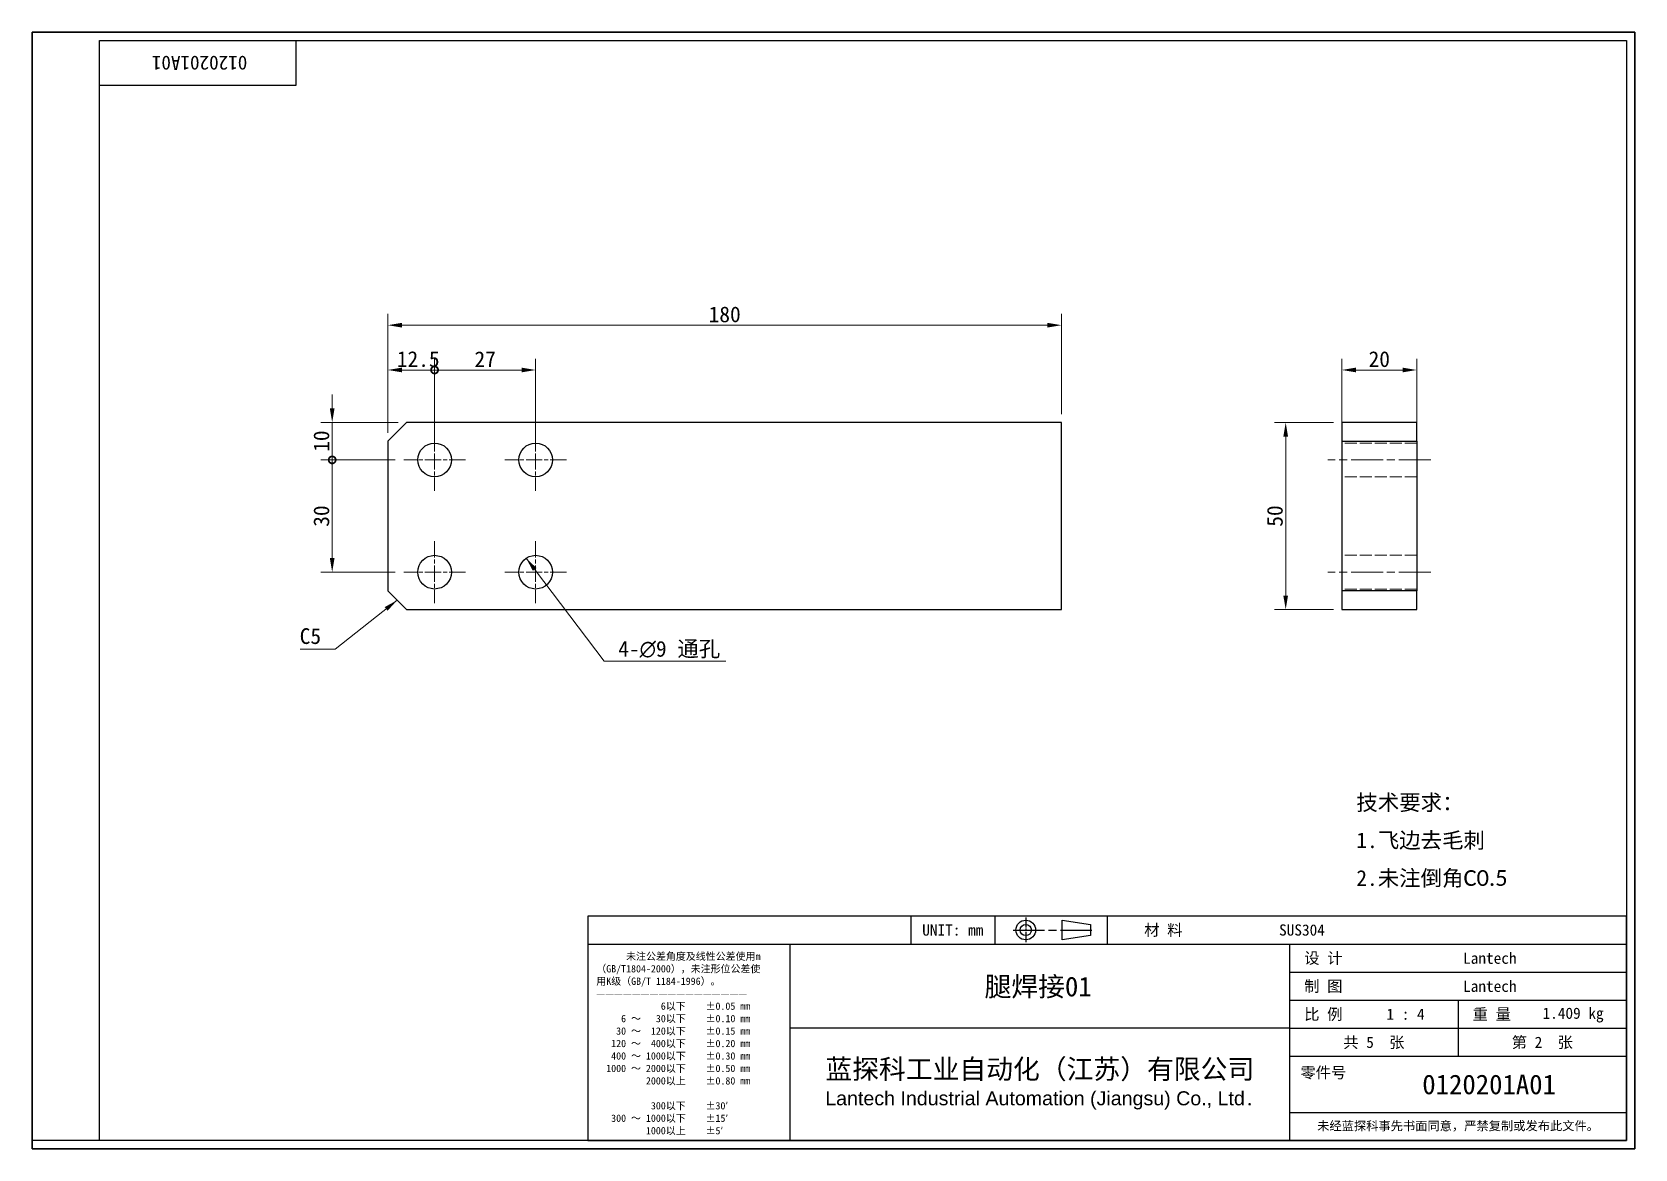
# Model space of a CAD drawing. Header units: millimetres. Extents: x 9 to 437, y 8 to 307.
import ezdxf
from ezdxf.enums import TextEntityAlignment as Align

# ---------------------------------------------------------------- set-up
doc = ezdxf.new("R2010")
doc.units = ezdxf.units.MM
doc.header["$LTSCALE"] = 1.5
doc.linetypes.add('CHAIN', pattern=[0.3543, 0.2362, -0.0295, 0.0591, -0.0295])
doc.linetypes.add('DASHED', pattern=[0.2067, 0.1654, -0.0413])
for name, color, linetype, lineweight in [('1', 7, 'Continuous', 18), ('可见 (ISO)', 7, 'Continuous', 25), ('图框 (ISO)', 7, 'Continuous', 35), ('标题 (ISO)', 7, 'Continuous', 25)]:
    doc.layers.add(name, color=color, linetype=linetype, lineweight=lineweight)
for name, color, linetype, lineweight, true_color in [('中心标记 (ISO)', 1, 'CHAIN', 18, 0xff0000), ('中心线 (ISO)', 1, 'CHAIN', 18, 0xff0000), ('尺寸 (ISO)', 7, 'Continuous', 18, 0x008000), ('符号 (ISO)', 7, 'Continuous', 18, 0x008000), ('隐藏 (ISO)', 5, 'DASHED', 18, 0x0000ff)]:
    doc.layers.add(name, color=color, linetype=linetype, lineweight=lineweight, true_color=true_color)
doc.styles.add('文本样式164', font='SimSun.ttf')
doc.styles.add('文本样式165', font='SimSun.ttf')
doc.styles.add('文本样式74', font='SimSun.ttf')
doc.styles.add('最新国标', font='simfang.ttf')
doc.styles.add('注释文本 (ISO)', font='simfang.ttf')
doc.dimstyles.new('默认 (GB)', dxfattribs={"dimscale": 1.5, "dimtxt": 2.8, "dimasz": 2.5, "dimexe": 2, "dimexo": 1.5, "dimgap": 0.5, "dimtad": 1, "dimtoh": 1, "dimdsep": 46, "dimtxsty": '最新国标', "dimcen": 0.09, "dimdle": 10, "dimclrd": 256, "dimclre": 256, "dimclrt": 256, "dimaunit": 1, "dimadec": 3, "dimazin": 2, "dimtfac": 0.535714, "dimtdec": 3, "dimtmove": 0, "dimatfit": 3, "dimfxl": 0, "dimtolj": 1, "dimlwd": -1, "dimlwe": -1, "dimarcsym": 0})
doc.dimstyles.new('默认 (GB)$7', dxfattribs={"dimscale": 1.5, "dimtxt": 2.8, "dimasz": 2.5, "dimexe": 2, "dimexo": 1.5, "dimgap": 0.5, "dimtad": 1, "dimtoh": 1, "dimdsep": 46, "dimtxsty": '最新国标', "dimcen": 0.09, "dimdle": 10, "dimclrd": 256, "dimclre": 256, "dimclrt": 256, "dimaunit": 1, "dimadec": 3, "dimazin": 2, "dimtfac": 0.535714, "dimtdec": 3, "dimtmove": 0, "dimatfit": 3, "dimfxl": 0, "dimtolj": 1, "dimlwd": -1, "dimlwe": -1, "dimarcsym": 0})

# ---------------------------------------------------------------- blocks, each defined once
blk = doc.blocks.new('图框 最新国标')
at = {"layer": '图框 (ISO)'}
for p, q in [((6, 7), (6, 204.5)), ((6, 204.5), (291.5, 204.5)), ((291.5, 204.5), (291.5, 5.5)), ((6, 7), (6, 5.5)), ((6, 7), (6, 5.5)), ((291.5, 5.5), (6, 5.5))]:
    blk.add_line(p, q, dxfattribs=at)
at = {"layer": '图框 (ISO)', "color": 7, "linetype": 'Continuous', "lineweight": 25}
for p, q in [((18, 203), (290, 203)), ((18, 7), (18, 203)), ((18, 203), (290, 203)), ((53, 203), (53, 195)), ((290, 203), (290, 7)), ((290, 203), (290, 7)), ((53, 195), (18, 195)), ((290, 7), (6, 7)), ((290, 7), (18, 7))]:
    blk.add_line(p, q, dxfattribs=at)
at = {"layer": '图框 (ISO)', "style": '文本样式74'}
blk.add_attdef('零件代号_001', (44.34, 200.25), '', height=2.5, rotation=180, dxfattribs=at)
blk = doc.blocks.new('标题栏 最新国标')
at = {"layer": '标题 (ISO)'}
for p, q in [((381.98, -183.84), (196.98, -183.84)), ((196.98, -183.84), (196.98, -223.84)), ((254.48, -183.84), (254.48, -188.84)), ((269.48, -183.84), (269.48, -188.84)), ((281.48, -188.09), (281.48, -184.59)), ((281.48, -184.59), (286.48, -185.34)), ((286.48, -185.34), (286.48, -187.34)), ((289.48, -183.84), (289.48, -188.84)), ((381.98, -223.84), (381.98, -183.84)), ((383.48, -183.84), (383.48, -225.34)), ((286.48, -187.34), (281.48, -188.09)), ((196.98, -188.84), (381.98, -188.84)), ((232.98, -188.84), (232.98, -223.84)), ((321.98, -188.84), (321.98, -223.84)), ((321.98, -193.84), (381.98, -193.84)), ((321.98, -198.84), (381.98, -198.84)), ((351.98, -198.84), (351.98, -208.84)), ((321.98, -203.84), (232.98, -203.84)), ((321.98, -203.84), (381.98, -203.84)), ((321.98, -208.84), (381.98, -208.84)), ((321.98, -218.84), (381.98, -218.84)), ((196.98, -223.84), (381.98, -223.84)), ((383.48, -225.34), (196.98, -225.34))]:
    blk.add_line(p, q, dxfattribs=at)
at = {"layer": '标题 (ISO)', "linetype": 'CHAIN', "ltscale": 5.000333}
blk.add_line((274.98, -184.09), (274.98, -188.59), dxfattribs=at)
at = {"layer": '标题 (ISO)', "linetype": 'CHAIN', "ltscale": 15.834605}
blk.add_line((272.73, -186.34), (286.98, -186.34), dxfattribs=at)
at = {"layer": '标题 (ISO)'}
for radius in [1.75, 1]:
    blk.add_circle((274.98, -186.34), radius, dxfattribs=at)
at = {"layer": '1', "style": '文本样式164'}
for s, p in [('UNIT: mm', (261.98, -186.34)), ('材 料', (299.48, -186.34)), ('设 计', (327.98, -191.34)), ('制 图', (327.98, -196.34)), ('比 例', (327.98, -201.34)), ('重 量', (357.98, -201.34)), ('共 5  张', (336.98, -206.34)), ('第 2  张', (366.98, -206.34))]:
    blk.add_text(s, height=2, dxfattribs=at).set_placement(p, align=Align.MIDDLE_CENTER)
at = {"layer": '标题 (ISO)', "style": '注释文本 (ISO)'}
for s, insert, char_height, attachment_point, line_spacing_factor in [('\\fSimSun|b0|i0;{\\H1.3000;      未注公差角度及线性公差使用m\\P}\\fSimSun|b0|i0;{\\H1.3000;（GB/T1804-2000），未注形位公差使\\P}\\fSimSun|b0|i0;{\\H1.3000;用K级（GB/T 1184-1996）。\\P}\\fSimSun|b0|i0;{\\H1.3000;—————————————————\\P}\\fSimSun|b0|i0;{\\H1.3000;             6以下    ±0.05 mm\\P}\\fSimSun|b0|i0;{\\H1.3000;     6 ～   30以下    ±0.10 mm\\P}\\fSimSun|b0|i0;{\\H1.3000;    30 ～  120以下    ±0.15 mm\\P}\\fSimSun|b0|i0;{\\H1.3000;   120 ～  400以下    ±0.20 mm\\P}\\fSimSun|b0|i0;{\\H1.3000;   400 ～ 1000以下    ±0.30 mm\\P}\\fSimSun|b0|i0;{\\H1.3000;  1000 ～ 2000以下    ±0.50 mm\\P}\\fSimSun|b0|i0;{\\H1.3000;          2000以上    ±0.80 mm\\P}\\fSimSun|b0|i0;{\\H1.3000;\\P}\\fSimSun|b0|i0;{\\H1.3000;           300以下    ±30′\\P}\\fSimSun|b0|i0;{\\H1.3000;   300 ～ 1000以下    ±15′\\P}\\fSimSun|b0|i0;{\\H1.3000;          1000以上    ±5′}', (198.48, -206.63), 1.3, 4, 1.023913), ('{\\fMicrosoft YaHei|b0|i0|c134|p34;\\H1.75x;蓝探科工业自动化（江苏）有限公司\\P\\fArial|b0|i0|c0|p34;\\H0.71429x;Lantech Industrial Automation (Jiangsu) Co., Ltd\\fFangSong|b0|i0|c134|p49;.\\H1.15195x; }', (277.48, -213.84), 2, 5, 0.978695)]:
    blk.add_mtext(s, dxfattribs=dict(at, insert=insert, char_height=char_height, attachment_point=attachment_point, line_spacing_factor=line_spacing_factor))
at = {"layer": '标题 (ISO)', "attachment_point": 5, "style": '注释文本 (ISO)'}
for s, insert, char_height in [('\\fFangSong|b0|i0;零件号', (327.98, -211.84), 2), ('\\fSimSun|b0|i0;{\\H1.6000;未经蓝探科事先书面同意，严禁复制或发布此文件。}', (351.98, -221.34), 1.6)]:
    blk.add_mtext(s, dxfattribs=dict(at, insert=insert, char_height=char_height))
at = {"layer": '标题 (ISO)'}
for tag, p, height, style in [('材料_001', (320.09, -187.33), 2, '注释文本 (ISO)'), ('设计人_001', (352.87, -192.36), 2, '注释文本 (ISO)'), ('库存编号_001', (267.64, -198.15), 3.5, '文本样式165'), ('设计人_001', (352.87, -197.36), 2, '注释文本 (ISO)'), ('视图比例_001', (339.22, -202.33), 2, '注释文本 (ISO)'), ('质量\\P3;_001', (367.02, -202.16), 2, '注释文本 (ISO)'), ('零件代号_001', (345.61, -215.59), 3.5, '文本样式165')]:
    blk.add_attdef(tag, p, '', height=height, dxfattribs=dict(at, style=style))
blk = doc.blocks.new('_DotSmall')
at = {"color": 0, "linetype": 'ByBlock', "const_width": 0.5}
blk.add_lwpolyline([(-0.0625, 0, 1), (0.0625, 0, 1)], format="xyb", close=True, dxfattribs=at)
blk = doc.blocks.new('*D5')
at = {"layer": 'Defpoints', "color": 0, "transparency": 16777216}
for p in [(116.55, 216.43), (104.05, 197.4), (116.55, 192.4)]:
    blk.add_point(p, dxfattribs=at)
at = {"layer": '尺寸 (ISO)', "color": 116, "true_color": 0x00803f, "transparency": 16777216}
for p, q in [((104.05, 199.65), (104.05, 219.43)), ((116.55, 194.65), (116.55, 219.43)), ((107.8, 216.43), (116.55, 216.43))]:
    blk.add_line(p, q, dxfattribs=at)
blk.add_solid([(107.8, 217.06), (107.8, 215.81), (104.05, 216.43)], dxfattribs=at)
at = {"layer": '尺寸 (ISO)', "color": 116, "true_color": 0x00803f, "transparency": 16777216, "xscale": 3.75, "yscale": 3.75, "zscale": 3.75}
blk.add_blockref('_DotSmall', (116.55, 216.43), dxfattribs=at)
at = {"layer": '尺寸 (ISO)', "transparency": 16777216, "insert": (112.17, 219.32), "char_height": 4.2, "attachment_point": 5, "style": '最新国标'}
blk.add_mtext('\\A1;12.5', dxfattribs=at)
blk = doc.blocks.new('*D7')
at = {"layer": 'Defpoints', "color": 0, "transparency": 16777216}
for p in [(143.55, 216.43), (116.55, 192.4), (143.55, 192.4)]:
    blk.add_point(p, dxfattribs=at)
at = {"layer": '尺寸 (ISO)', "color": 116, "true_color": 0x00803f, "transparency": 16777216}
for p, q in [((116.55, 194.65), (116.55, 219.43)), ((143.55, 194.65), (143.55, 219.43)), ((116.55, 216.43), (139.8, 216.43))]:
    blk.add_line(p, q, dxfattribs=at)
blk.add_solid([(139.8, 217.06), (139.8, 215.81), (143.55, 216.43)], dxfattribs=at)
at = {"layer": '尺寸 (ISO)', "color": 116, "true_color": 0x00803f, "transparency": 16777216, "xscale": 3.75, "yscale": 3.75, "zscale": 3.75, "rotation": 180}
blk.add_blockref('_DotSmall', (116.55, 216.43), dxfattribs=at)
at = {"layer": '尺寸 (ISO)', "transparency": 16777216, "insert": (130.06, 219.31), "char_height": 4.2, "attachment_point": 5, "style": '最新国标'}
blk.add_mtext('\\A1;27', dxfattribs=at)
blk = doc.blocks.new('*D8')
at = {"layer": 'Defpoints', "color": 0, "transparency": 16777216}
for p in [(284.05, 228.4), (284.05, 202.4), (104.05, 197.4)]:
    blk.add_point(p, dxfattribs=at)
at = {"layer": '尺寸 (ISO)', "color": 116, "true_color": 0x00803f, "transparency": 16777216}
for p, q in [((104.05, 199.65), (104.05, 231.4)), ((284.05, 204.65), (284.05, 231.4)), ((107.8, 228.4), (280.3, 228.4))]:
    blk.add_line(p, q, dxfattribs=at)
for points in [[(107.8, 229.03), (107.8, 227.78), (104.05, 228.4)], [(280.3, 229.03), (280.3, 227.78), (284.05, 228.4)]]:
    blk.add_solid(points, dxfattribs=at)
at = {"layer": '尺寸 (ISO)', "transparency": 16777216, "insert": (194.05, 231.27), "char_height": 4.2, "attachment_point": 5, "style": '最新国标'}
blk.add_mtext('\\A1;180', dxfattribs=at)
blk = doc.blocks.new('*D9')
at = {"layer": 'Defpoints', "color": 0, "transparency": 16777216}
for p in [(89.19, 192.4), (108.3, 192.4), (108.3, 162.4)]:
    blk.add_point(p, dxfattribs=at)
at = {"layer": '尺寸 (ISO)', "color": 116, "true_color": 0x00803f, "transparency": 16777216}
for p, q in [((106.05, 192.4), (86.19, 192.4)), ((89.19, 166.15), (89.19, 192.4)), ((106.05, 162.4), (86.19, 162.4))]:
    blk.add_line(p, q, dxfattribs=at)
blk.add_solid([(88.56, 166.15), (89.81, 166.15), (89.19, 162.4)], dxfattribs=at)
at = {"layer": '尺寸 (ISO)', "color": 116, "true_color": 0x00803f, "transparency": 16777216, "xscale": 3.75, "yscale": 3.75, "zscale": 3.75, "rotation": 90}
blk.add_blockref('_DotSmall', (89.19, 192.4), dxfattribs=at)
at = {"layer": '尺寸 (ISO)', "transparency": 16777216, "insert": (86.32, 177.39), "char_height": 4.2, "attachment_point": 5, "rotation": 90, "style": '最新国标'}
blk.add_mtext('\\A1;30', dxfattribs=at)
blk = doc.blocks.new('*D10')
at = {"layer": 'Defpoints', "color": 0, "transparency": 16777216}
for p in [(89.19, 202.4), (109.05, 202.4), (108.3, 192.4)]:
    blk.add_point(p, dxfattribs=at)
at = {"layer": '尺寸 (ISO)', "color": 116, "true_color": 0x00803f, "transparency": 16777216}
for p, q in [((89.19, 206.15), (89.19, 209.9)), ((106.8, 202.4), (86.19, 202.4)), ((89.19, 202.4), (89.19, 198.65)), ((89.19, 192.4), (89.19, 198.65)), ((106.05, 192.4), (86.19, 192.4))]:
    blk.add_line(p, q, dxfattribs=at)
blk.add_solid([(88.56, 206.15), (89.81, 206.15), (89.19, 202.4)], dxfattribs=at)
at = {"layer": '尺寸 (ISO)', "color": 116, "true_color": 0x00803f, "transparency": 16777216, "xscale": 3.75, "yscale": 3.75, "zscale": 3.75, "rotation": 90}
blk.add_blockref('_DotSmall', (89.19, 192.4), dxfattribs=at)
at = {"layer": '尺寸 (ISO)', "transparency": 16777216, "insert": (86.32, 197.42), "char_height": 4.2, "attachment_point": 5, "rotation": 90, "style": '最新国标'}
blk.add_mtext('\\A1;10', dxfattribs=at)
blk = doc.blocks.new('*D11')
at = {"layer": 'Defpoints', "color": 0, "transparency": 16777216}
for p in [(358.94, 202.4), (343.94, 152.4), (358.94, 152.4)]:
    blk.add_point(p, dxfattribs=at)
at = {"layer": '尺寸 (ISO)', "color": 116, "true_color": 0x00803f, "transparency": 16777216}
for p, q in [((356.69, 202.4), (340.94, 202.4)), ((343.94, 198.65), (343.94, 156.15)), ((356.69, 152.4), (340.94, 152.4))]:
    blk.add_line(p, q, dxfattribs=at)
for points in [[(343.31, 198.65), (344.56, 198.65), (343.94, 202.4)], [(343.31, 156.15), (344.56, 156.15), (343.94, 152.4)]]:
    blk.add_solid(points, dxfattribs=at)
at = {"layer": '尺寸 (ISO)', "transparency": 16777216, "insert": (341.07, 177.4), "char_height": 4.2, "attachment_point": 5, "rotation": 90, "style": '最新国标'}
blk.add_mtext('\\A1;50', dxfattribs=at)
blk = doc.blocks.new('*D12')
at = {"layer": 'Defpoints', "color": 0, "transparency": 16777216}
for p in [(378.94, 216.43), (358.94, 197.4), (378.94, 197.4)]:
    blk.add_point(p, dxfattribs=at)
at = {"layer": '尺寸 (ISO)', "color": 116, "true_color": 0x00803f, "transparency": 16777216}
for p, q in [((358.94, 199.65), (358.94, 219.43)), ((378.94, 199.65), (378.94, 219.43)), ((362.69, 216.43), (375.19, 216.43))]:
    blk.add_line(p, q, dxfattribs=at)
for points in [[(362.69, 217.06), (362.69, 215.81), (358.94, 216.43)], [(375.19, 217.06), (375.19, 215.81), (378.94, 216.43)]]:
    blk.add_solid(points, dxfattribs=at)
at = {"layer": '尺寸 (ISO)', "transparency": 16777216, "insert": (368.94, 219.31), "char_height": 4.2, "attachment_point": 5, "style": '最新国标'}
blk.add_mtext('\\A1;20', dxfattribs=at)

msp = doc.modelspace()

# ---------------------------------------------------------------- linework, layer by layer
at = {"layer": '中心标记 (ISO)', "ltscale": 12.223182}
for p, q in [((116.548, 200.65), (116.548, 184.15)), ((143.548, 200.65), (143.548, 184.15)), ((124.798, 192.4), (108.298, 192.4)), ((151.798, 192.4), (135.298, 192.4)), ((116.548, 170.65), (116.548, 154.15)), ((143.548, 170.65), (143.548, 154.15)), ((124.798, 162.4), (108.298, 162.4)), ((151.798, 162.4), (135.298, 162.4))]:
    msp.add_line(p, q, dxfattribs=at)
at = {"layer": '中心线 (ISO)', "ltscale": 23.990969}
for p, q in [((382.689, 192.4), (355.189, 192.4)), ((382.689, 162.4), (355.189, 162.4))]:
    msp.add_line(p, q, dxfattribs=at)
at = {"layer": '可见 (ISO)'}
for p, q in [((104.048, 197.4), (109.048, 202.4)), ((284.048, 202.4), (109.048, 202.4)), ((284.048, 152.4), (284.048, 202.4)), ((378.939, 202.4), (358.939, 202.4)), ((358.939, 202.4), (358.939, 197.4)), ((378.939, 197.4), (378.939, 202.4)), ((104.048, 197.4), (104.048, 157.4)), ((358.939, 197.4), (378.939, 197.4)), ((358.939, 197.4), (358.939, 157.4)), ((378.939, 197.4), (378.939, 157.4)), ((109.048, 152.4), (104.048, 157.4)), ((378.939, 157.4), (358.939, 157.4)), ((358.939, 157.4), (358.939, 152.4)), ((378.939, 152.4), (378.939, 157.4)), ((109.048, 152.4), (284.048, 152.4)), ((358.939, 152.4), (378.939, 152.4))]:
    msp.add_line(p, q, dxfattribs=at)
for centre in [(116.548, 192.4), (143.548, 192.4), (116.548, 162.4), (143.548, 162.4)]:
    msp.add_circle(centre, 4.5, dxfattribs=at)
at = {"layer": '隐藏 (ISO)', "ltscale": 12.901145}
for p, q in [((378.939, 196.9), (358.939, 196.9)), ((378.939, 187.9), (358.939, 187.9)), ((378.939, 166.9), (358.939, 166.9)), ((378.939, 157.9), (358.939, 157.9))]:
    msp.add_line(p, q, dxfattribs=at)

# ---------------------------------------------------------------- block references
at = {"xscale": 1.5, "yscale": 1.5, "zscale": 1.5}
msp.add_blockref('图框 最新国标', (0, 0), dxfattribs=at).add_auto_attribs({'零件代号_001': '0120201A01'})
ref = msp.add_blockref('标题栏 最新国标', (-137.974, 346.266), dxfattribs=dict(xscale=1.5, yscale=1.5, zscale=1.5))
ref.add_attrib('零件代号_001', '0120201A01', (380.434, 22.875), dxfattribs={"layer": '标题 (ISO)', "height": 5.25, "style": '文本样式165'})
ref.add_attrib('库存编号_001', '腿焊接01', (263.483, 49.037), dxfattribs={"layer": '标题 (ISO)', "height": 5.25, "style": '文本样式165'})
ref.add_attrib('质量\\P3;_001', '1.409 kg', (412.56, 43.024), dxfattribs={"layer": '标题 (ISO)', "height": 3, "style": '注释文本 (ISO)'})
ref.add_attrib('视图比例_001', '1 : 4', (370.86, 42.776), dxfattribs={"layer": '标题 (ISO)', "height": 3, "style": '注释文本 (ISO)'})
ref.add_attrib('设计人_001', 'Lantech', (391.337, 57.733), dxfattribs={"layer": '标题 (ISO)', "height": 3, "style": '注释文本 (ISO)'})
ref.add_attrib('设计人_001', 'Lantech', (391.337, 50.233), dxfattribs={"layer": '标题 (ISO)', "height": 3, "style": '注释文本 (ISO)'})
ref.add_attrib('材料_001', 'SUS304', (342.167, 65.267), dxfattribs={"layer": '标题 (ISO)', "height": 3, "style": '注释文本 (ISO)'})

# ---------------------------------------------------------------- texts
at = {"layer": '符号 (ISO)', "insert": (86.22, 147.41), "char_height": 4.2, "attachment_point": 3, "style": '最新国标'}
msp.add_mtext('C5', dxfattribs=at)
at = {"layer": '符号 (ISO)', "char_height": 4.2}
for s, insert, width, attachment_point, line_spacing_factor, style in [('4-\\fAIGDT|b0|i0;{\\H4.2000;n}\\fFangSong|b0|i0;{\\H4.2000;9 通孔}', (165.621, 139.354), 30.15621, 7, 0.49, '最新国标'), ('\\fFangSong|b0|i0;{\\H4.2000;技术要求：\\P}\\fFangSong|b0|i0;{\\H4.2000;1.飞边去毛刺\\P}\\fFangSong|b0|i0;{\\H4.2000;2.未注倒角}\\fCalibri|b0|i0;{\\H4.2000;C0.5\\P}', (362.816, 90.498), 43.34451, 4, 1.441304, '注释文本 (ISO)')]:
    msp.add_mtext(s, dxfattribs=dict(at, insert=insert, width=width, attachment_point=attachment_point, line_spacing_factor=line_spacing_factor, style=style))

# ---------------------------------------------------------------- dimensions: what is measured, and where the dimension line sits
at = {"layer": '尺寸 (ISO)', "color": 116, "true_color": 0x00803f}
for base, p1, p2, angle, override, picture, middle in [((284.048, 228.4), (104.048, 197.4), (284.048, 202.4), 180, {"dimgap": 0.5, "dimtoh": 0, "dimdec": 2, "dimtol": 0, "dimlim": 0, "dimtp": 0, "dimtm": 0, "dimtdec": 3, "dimtofl": 0, "dimatfit": 1}, '*D8', (194.048, 228.4)), ((116.548, 216.435), (104.048, 197.4), (116.548, 192.4), 180, {"dimgap": 0.5, "dimtoh": 0, "dimdec": 2, "dimblk2": 'DotSmall', "dimsah": 1, "dimdle": 0, "dimtol": 0, "dimlim": 0, "dimtp": 0, "dimtm": 0, "dimtdec": 3, "dimtofl": 0, "dimatfit": 1}, '*D5', (112.173, 216.435)), ((143.548, 216.435), (116.548, 192.4), (143.548, 192.4), 180, {"dimgap": 0.5, "dimtoh": 0, "dimdec": 2, "dimblk1": 'DotSmall', "dimsah": 1, "dimdle": 0, "dimtol": 0, "dimlim": 0, "dimtp": 0, "dimtm": 0, "dimtdec": 3, "dimtofl": 0, "dimatfit": 1}, '*D7', (130.063, 216.435)), ((378.939, 216.435), (358.939, 197.4), (378.939, 197.4), 180, {"dimgap": 0.5, "dimtoh": 0, "dimdec": 2, "dimtol": 0, "dimlim": 0, "dimtp": 0, "dimtm": 0, "dimtdec": 3, "dimtofl": 0, "dimatfit": 1}, '*D12', (368.939, 216.435)), ((89.19, 202.4), (108.298, 192.4), (109.048, 202.4), 90, {"dimgap": 0.5, "dimtoh": 0, "dimdec": 2, "dimblk1": 'DotSmall', "dimsah": 1, "dimdle": 0, "dimtol": 0, "dimlim": 0, "dimtp": 0, "dimtm": 0, "dimtdec": 3, "dimtofl": 0}, '*D10', (89.19, 197.415)), ((343.939, 152.4), (358.939, 202.4), (358.939, 152.4), 90, {"dimgap": 0.5, "dimtoh": 0, "dimdec": 2, "dimtol": 0, "dimlim": 0, "dimtp": 0, "dimtm": 0, "dimtdec": 3, "dimtofl": 0, "dimatfit": 1}, '*D11', (343.939, 177.4)), ((89.19, 192.4), (108.298, 162.4), (108.298, 192.4), 90, {"dimgap": 0.5, "dimtoh": 0, "dimdec": 2, "dimblk2": 'DotSmall', "dimsah": 1, "dimdle": 0, "dimtol": 0, "dimlim": 0, "dimtp": 0, "dimtm": 0, "dimtdec": 3, "dimtofl": 0, "dimatfit": 1}, '*D9', (89.19, 177.385))]:
    dim = msp.add_linear_dim(base=base, p1=p1, p2=p2, angle=angle, dimstyle='默认 (GB)', override=override, dxfattribs=at)
    dim.commit()
    dim.dimension.update_dxf_attribs({"geometry": picture, "text_midpoint": middle, "dimtype": 160})

# ---------------------------------------------------------------- leaders
at = {"layer": '符号 (ISO)', "annotation_type": 0, "has_hookline": 1, "hookline_direction": 0, "text_width": 28.765}
msp.add_leader([(141.022, 166.124), (161.871, 138.654), (165.621, 138.654)], dimstyle='默认 (GB)$7', override={"dimgap": 0, "dimtad": 1}, dxfattribs=at)
at = {"layer": '符号 (ISO)', "color": 116, "true_color": 0x00803f, "annotation_type": 0, "has_hookline": 1, "hookline_direction": 1, "text_width": 5.568}
msp.add_leader([(106.548, 154.9), (89.97, 141.836), (86.22, 141.836)], dimstyle='默认 (GB)$7', override={"dimgap": 0, "dimtad": 1}, dxfattribs=at)

doc.saveas('drawing.dxf')
